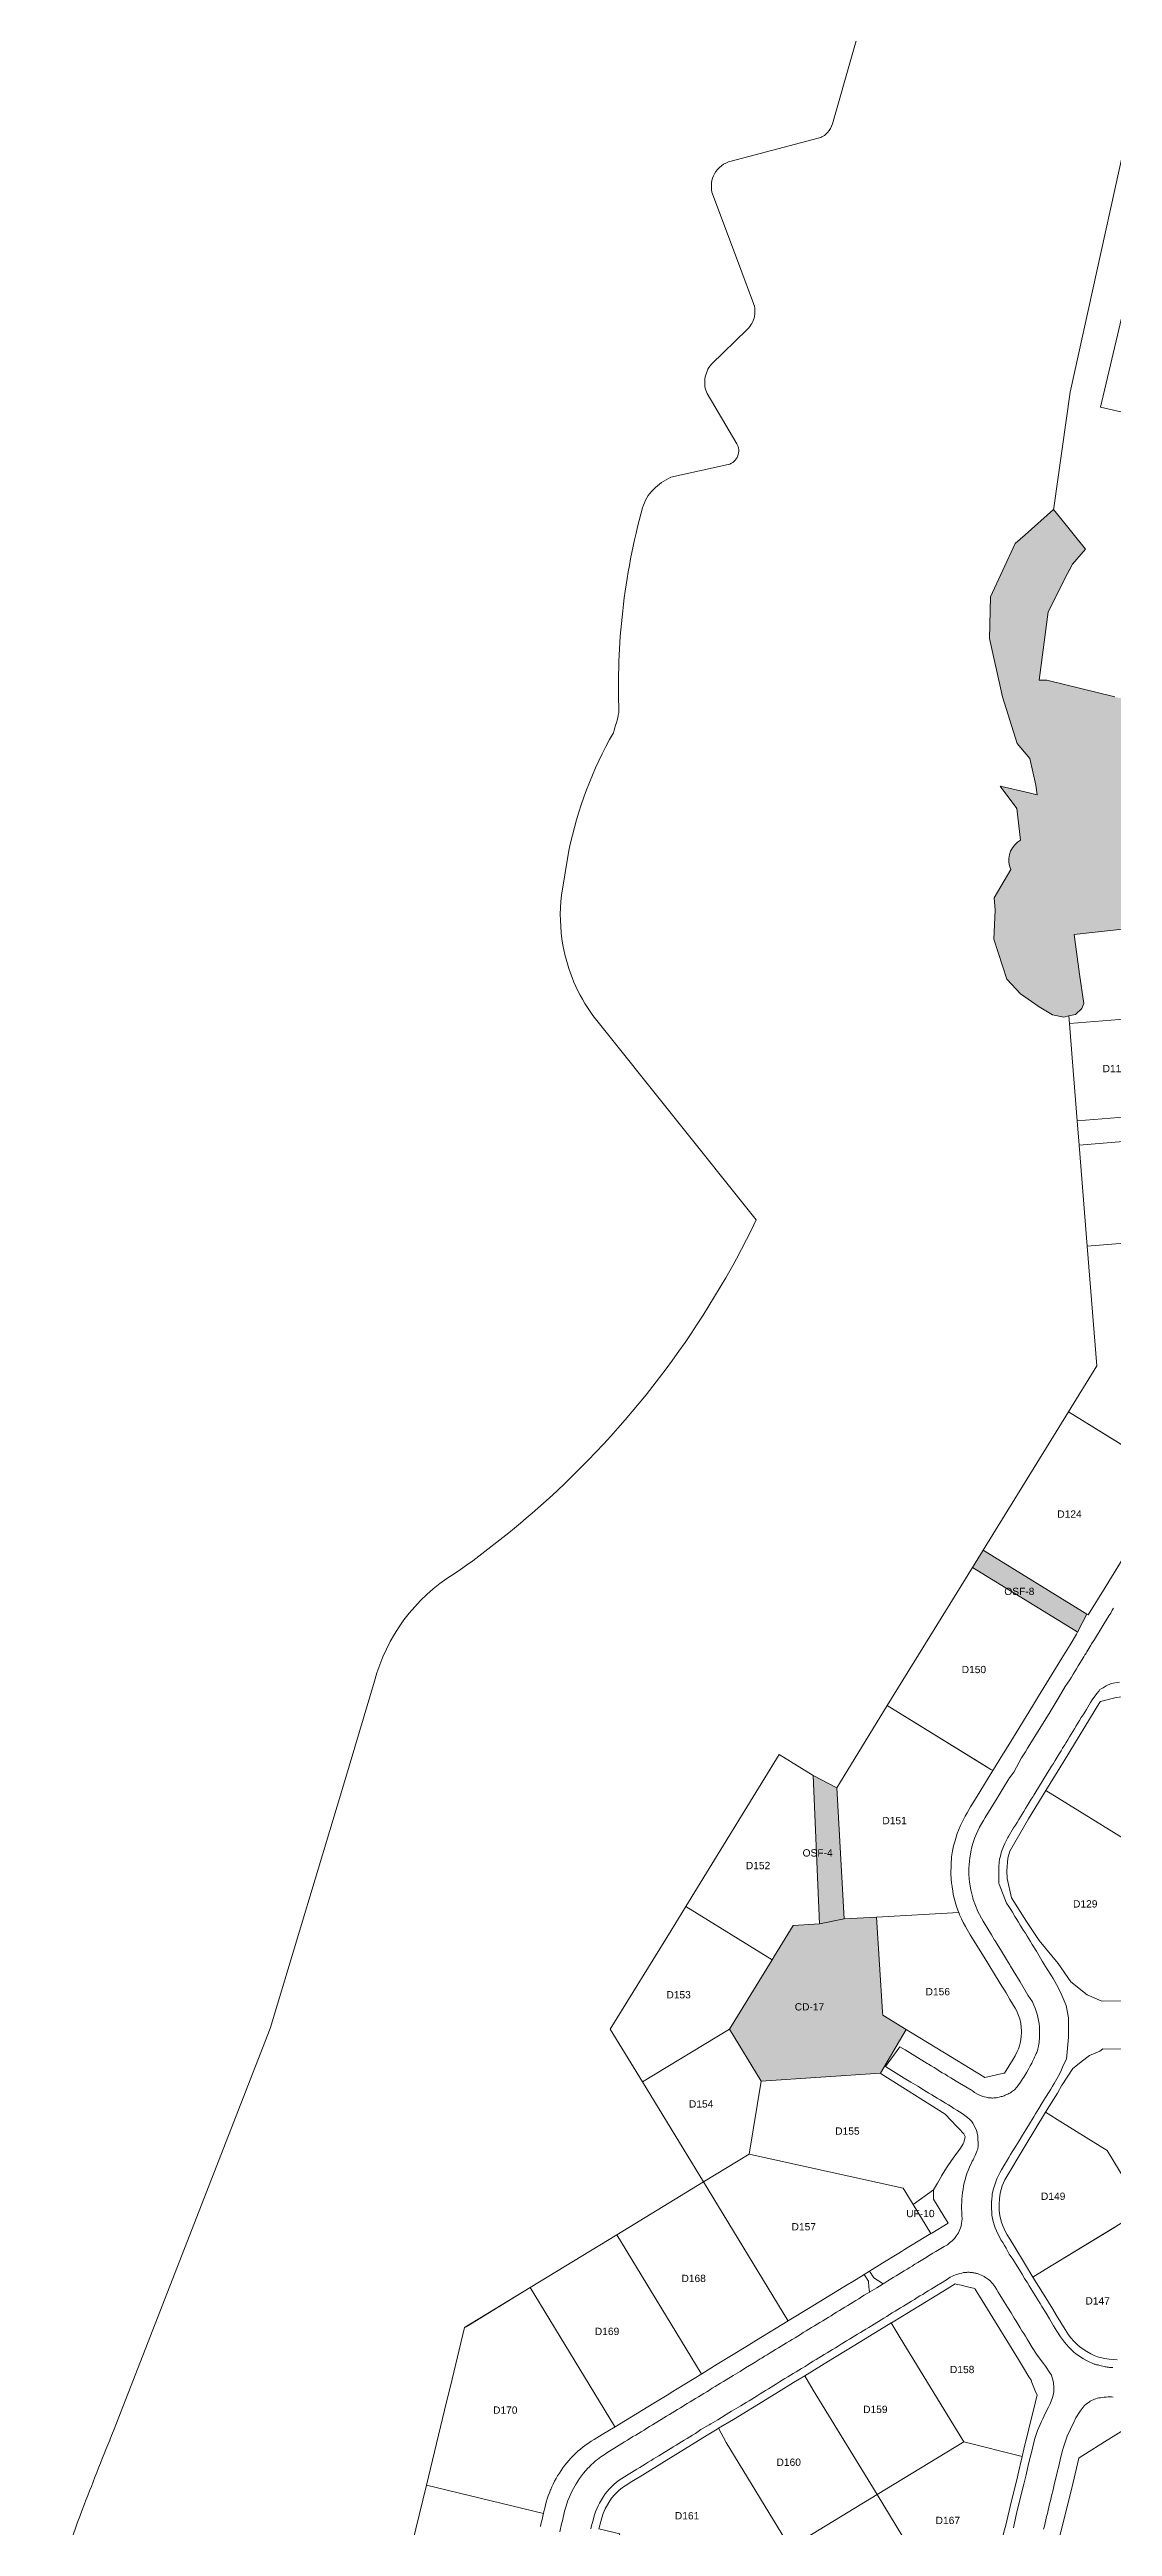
# Model space of a CAD drawing. Header units: metres. Extents: x 662613 to 666742, y 2728069 to 2732733.
# Drawn here: x 662832 to 663094, y 2728570 to 2729180 of the extents above; entities that cross this region are included whole.
import ezdxf
from ezdxf.enums import TextEntityAlignment as Align

# ---------------------------------------------------------------- set-up
doc = ezdxf.new("R2010")
doc.units = ezdxf.units.M
doc.header["$MEASUREMENT"] = 0
for name, color, linetype, lineweight in [('DQ_PLOT_ID', 252, 'Continuous', 18), ('Xref_DQ_MasterPlan_2024$0$DQ_PLOTS', 252, 'Continuous', 15), ('Xref_DQ_MasterPlan_2024$0$DQ_ROADS', 8, 'Continuous', 13)]:
    doc.layers.add(name, color=color, linetype=linetype, lineweight=lineweight)
doc.layers.add('Open area$0$INTENSIVE LANDSCAPING AND PLAZAS', color=7, linetype='Continuous', true_color=0xecf9e2)
doc.layers.add('Open area$0$PUBLIC PARKING', color=254, linetype='Continuous')
doc.styles.add('DQ_Plot_ID', font='arial.ttf')

# ---------------------------------------------------------------- blocks, each defined once
blk = doc.blocks.new('Xref_DQ_MasterPlan_2024$0$DQ_Roads_')
at = {"layer": 'Xref_DQ_MasterPlan_2024$0$DQ_ROADS'}
for points in [[(663094.365, 2728601.823), (663093.9661, 2728601.853), (663093.7658, 2728601.8616), (663093.5653, 2728601.8562), (663093.3644, 2728601.8572), (663093.1639, 2728601.8443), (663092.6763, 2728601.8291), (663092.1911, 2728601.7801), (663091.7077, 2728601.7269), (663091.2291, 2728601.6403), (663090.8515, 2728601.5984), (663090.4777, 2728601.531), (663090.1233, 2728601.4205), (663089.7775, 2728601.2856), (663089.4169, 2728601.1423), (663089.0664, 2728600.9758), (663088.7517, 2728600.796), (663088.4502, 2728600.5947), (663087.842, 2728600.1613), (663087.2296, 2728599.6351), (663086.2151, 2728598.3839), (663085.1822, 2728596.7122), (663084.571, 2728595.3671), (663084.2367, 2728594.6416), (663083.9018, 2728593.9239), (663083.5476, 2728593.1916), (663083.162, 2728592.4667), (663082.889, 2728591.6948), (663082.2692, 2728589.9421), (663082.0263, 2728589.2059), (663081.8373, 2728588.4385), (663081.6894, 2728587.664), (663081.408, 2728586.7681), (663081.0641, 2728585.2229), (663080.881, 2728584.4465), (663080.6908, 2728583.6642), (663080.412, 2728582.4982), (663080.0404, 2728580.9392), (663079.8609, 2728580.1628), (663079.6733, 2728579.3869), (663079.4819, 2728578.6083), (663079.2967, 2728577.8282), (663079.1077, 2728577.0521), (663078.9241, 2728576.276), (663078.736, 2728575.497), (663078.552, 2728574.7205), (663078.3563, 2728573.9435), (663078.1736, 2728573.1618), (663077.9872, 2728572.3857), (663077.799, 2728571.6102), (663077.6062, 2728570.8285), (663077.4255, 2728570.0523), (663077.2443, 2728569.273)], [(662958.0767, 2728568.6493), (662958.54, 2728570.5901), (662958.7269, 2728571.3714), (662958.9103, 2728572.1506), (662959.0928, 2728572.9294), (662959.2831, 2728573.7061), (662959.4733, 2728574.4869), (662960.0797, 2728576.3241), (662960.4624, 2728577.2371), (662960.7806, 2728577.9964), (662961.1388, 2728578.7279), (662962.1079, 2728580.4171), (662962.9606, 2728581.7508), (662963.9317, 2728583.0592), (662965.0342, 2728584.299), (662965.2959, 2728584.5932), (662965.8384, 2728585.1226), (662966.4317, 2728585.6447), (662966.8882, 2728586.0764), (662967.3736, 2728586.4754), (662968.1719, 2728587.0682), (662968.9955, 2728587.6253), (662969.67, 2728588.071), (662970.3303, 2728588.4979), (662972.0238, 2728589.538), (662972.7061, 2728589.9553), (662973.3919, 2728590.369), (662974.071, 2728590.7802), (662974.7526, 2728591.2001), (662976.11, 2728592.0731), (662976.7971, 2728592.4603), (662977.4807, 2728592.8454), (662978.1767, 2728593.2973), (662978.8519, 2728593.7105), (662979.5426, 2728594.1285), (662980.2246, 2728594.5511), (662980.8997, 2728594.9695), (662981.5873, 2728595.3807), (662983.0283, 2728596.2616), (662983.7044, 2728596.6862), (662984.3804, 2728597.0822), (662985.0857, 2728597.5082), (662985.738, 2728597.9405), (662986.4332, 2728598.3523), (662987.1063, 2728598.7622), (662987.7911, 2728599.1964), (662989.5061, 2728600.2226), (662990.1906, 2728600.6405), (662990.8694, 2728601.0529), (662991.5498, 2728601.4823), (662992.2363, 2728601.895), (662992.9191, 2728602.3184), (662993.6023, 2728602.7291), (662994.284, 2728603.1411), (662994.9675, 2728603.5637), (662995.6462, 2728603.9832), (662996.3319, 2728604.4002), (662997.0207, 2728604.8195), (662997.6959, 2728605.2395), (662998.3743, 2728605.6502), (662999.0836, 2728606.0738), (663000.7793, 2728607.1165), (663002.4821, 2728608.1621), (663003.8599, 2728609.0008), (663005.3911, 2728609.9447), (663006.2418, 2728610.465), (663006.9253, 2728610.881), (663007.4823, 2728611.2291), (663007.8181, 2728611.4396), (663008.5049, 2728611.864), (663009.1855, 2728612.2706), (663009.8686, 2728612.6867), (663010.5556, 2728613.1232), (663011.2394, 2728613.5308), (663011.9186, 2728613.935), (663012.5966, 2728614.3613), (663013.2892, 2728614.7717), (663013.9667, 2728615.1946), (663014.6495, 2728615.6106), (663015.3318, 2728616.0261), (663016.0314, 2728616.442), (663016.6922, 2728616.8646), (663017.3953, 2728617.2585), (663018.0717, 2728617.7074), (663018.7493, 2728618.1183), (663019.4408, 2728618.5314), (663020.116, 2728618.9562), (663020.7979, 2728619.3662), (663022.1724, 2728620.2347), (663022.8563, 2728620.6355), (663023.5476, 2728621.0418), (663024.2138, 2728621.4629), (663024.908, 2728621.8709), (663025.5855, 2728622.2961), (663026.2642, 2728622.7221), (663026.9471, 2728623.1419), (663027.6287, 2728623.5644), (663028.316, 2728623.9782), (663029.0016, 2728624.3914), (663029.6781, 2728624.8055), (663030.3603, 2728625.2223), (663031.0393, 2728625.6444), (663031.7269, 2728626.0601), (663032.4133, 2728626.4853), (663033.0945, 2728626.9002), (663033.781, 2728627.3114), (663034.3379, 2728627.6482), (663034.4566, 2728627.72), (663036.1431, 2728628.7643), (663036.8107, 2728629.1714), (663037.4777, 2728629.5855), (663037.7592, 2728629.7523), (663038.1684, 2728629.9948), (663038.8512, 2728630.4228), (663039.5249, 2728630.8382), (663040.2156, 2728631.2541), (663040.8992, 2728631.6749), (663041.5795, 2728632.0931), (663042.2582, 2728632.507), (663042.9431, 2728632.924), (663043.6286, 2728633.3489), (663044.3091, 2728633.7636), (663044.8679, 2728634.1176), (663045.5638, 2728634.5367), (663046.2404, 2728634.9454), (663047.9324, 2728635.9962), (663049.3078, 2728636.8438), (663049.9871, 2728637.2698), (663050.6713, 2728637.678), (663052.7205, 2728638.9302), (663053.5789, 2728639.3024), (663054.1049, 2728639.8139), (663054.4211, 2728640.0472), (663054.7202, 2728640.3019), (663055.0126, 2728640.6054), (663055.2846, 2728640.9272), (663055.821, 2728641.6279), (663056.317, 2728642.3098), (663056.5978, 2728643.0977), (663056.9476, 2728643.9221), (663057.0503, 2728644.6494), (663057.1501, 2728645.6223), (663057.1325, 2728646.6128), (663057.0842, 2728647.4116), (663057.0484, 2728648.2124), (663057.0578, 2728649.0118), (663057.0671, 2728649.8086), (663057.103, 2728650.6085), (663057.1704, 2728651.4046), (663057.2702, 2728652.2019), (663057.3955, 2728652.9937), (663057.5426, 2728653.782), (663057.7107, 2728654.5693), (663057.8993, 2728655.3487), (663058.1197, 2728656.1233), (663058.3274, 2728656.7864), (663058.3622, 2728656.8974), (663058.6293, 2728657.6578), (663058.9689, 2728658.4678), (663059.4758, 2728659.5329), (663059.6767, 2728659.9204), (663059.722, 2728660.0077), (663059.8765, 2728660.3056), (663059.9701, 2728660.4625), (663060.0434, 2728660.6592), (663060.4167, 2728661.383), (663060.7427, 2728662.1763), (663060.9081, 2728662.5361), (663061.0222, 2728662.9153), (663061.1122, 2728663.7228), (663061.0958, 2728664.5336), (663061.0799, 2728665.3154), (663061.0129, 2728666.0892), (663060.8944, 2728666.8171), (663060.7343, 2728667.5757), (663059.8345, 2728669.3466), (663059.4822, 2728669.7929), (663059.1552, 2728670.1466), (663058.5064, 2728670.7022), (663057.8693, 2728671.2264), (663057.1936, 2728671.697), (663056.5287, 2728672.1361), (663055.8378, 2728672.5339), (663055.1591, 2728672.9473), (663054.4628, 2728673.3747), (663053.7982, 2728673.8054), (663053.1184, 2728674.2071), (663052.4228, 2728674.6321), (663051.7484, 2728675.0441), (663051.056, 2728675.4721), (663050.3576, 2728675.9009), (663049.6959, 2728676.3135), (663049.0171, 2728676.7267), (663048.3297, 2728677.1406), (663047.6485, 2728677.5613), (663046.2756, 2728678.4006), (663044.5758, 2728679.4375), (663042.938, 2728680.4321), (663038.2689, 2728683.3108), (663041.8341, 2728688.1519), (663043.1557, 2728687.3528), (663044.859, 2728686.3229), (663048.5462, 2728684.0467), (663048.8942, 2728683.8481), (663049.5757, 2728683.4295), (663050.2549, 2728683.0203), (663050.9375, 2728682.5762), (663051.624, 2728682.1594), (663052.2973, 2728681.7471), (663052.992, 2728681.349), (663053.6721, 2728680.9202), (663054.3577, 2728680.4965), (663055.0386, 2728680.0913), (663055.7269, 2728679.6817), (663056.5601, 2728679.1774), (663058.0757, 2728678.2681), (663059.4788, 2728677.4491), (663059.7427, 2728677.2861), (663060.0661, 2728677.0147), (663060.2547, 2728676.8666), (663061.2838, 2728676.2746), (663062.2894, 2728675.8843), (663063.0932, 2728675.6807), (663063.3264, 2728675.6309), (663063.5613, 2728675.5891), (663063.7976, 2728675.5555), (663064.0347, 2728675.5301), (663064.1938, 2728675.5181), (663064.3533, 2728675.5104), (663064.5131, 2728675.5069), (663064.6732, 2728675.5074), (663064.9935, 2728675.5199), (663065.3134, 2728675.5469), (663065.6324, 2728675.5873), (663065.9494, 2728675.64), (663066.2639, 2728675.7039), (663066.5751, 2728675.7779), (663066.8117, 2728675.8421), (663067.0465, 2728675.9137), (663067.2793, 2728675.9923), (663067.5098, 2728676.0776), (663067.738, 2728676.1693), (663067.9636, 2728676.2669), (663068.1865, 2728676.3702), (663068.4064, 2728676.4788), (663068.6518, 2728676.6065), (663068.8951, 2728676.74), (663069.135, 2728676.88), (663069.3703, 2728677.0273), (663069.6, 2728677.1827), (663069.8229, 2728677.3469), (663070.0377, 2728677.5207), (663070.2433, 2728677.7049), (663070.3375, 2728677.7971), (663070.4285, 2728677.8922), (663070.6021, 2728678.0902), (663070.7663, 2728678.2968), (663070.9233, 2728678.5097), (663071.5251, 2728679.3824), (663071.8057, 2728679.7869), (663072.078, 2728680.197), (663072.3431, 2728680.612), (663072.6017, 2728681.0313), (663072.8546, 2728681.454), (663073.1029, 2728681.8796), (663073.5887, 2728682.7366), (663073.9724, 2728683.4264), (663074.3474, 2728684.1212), (663074.5288, 2728684.4716), (663074.7047, 2728684.8248), (663074.8739, 2728685.181), (663075.0354, 2728685.5408), (663075.243, 2728686.0212), (663075.443, 2728686.5051), (663075.5373, 2728686.7491), (663075.6262, 2728686.995), (663075.7086, 2728687.243), (663075.7832, 2728687.4934), (663075.8386, 2728687.7004), (663075.8894, 2728687.9086), (663075.9788, 2728688.3281), (663076.054, 2728688.7505), (663076.1178, 2728689.1746), (663076.1544, 2728689.4591), (663076.1855, 2728689.7444), (663076.211, 2728690.0303), (663076.2309, 2728690.3168), (663076.2452, 2728690.6036), (663076.2539, 2728690.8905), (663076.257, 2728691.1775), (663076.2545, 2728691.4606), (663076.2546, 2728691.4646), (663076.2566, 2728691.8628), (663076.2587, 2728692.2614), (663076.224, 2728693.0526), (663076.1371, 2728693.8417), (663076.0212, 2728694.6232), (663075.8322, 2728695.3866), (663075.644, 2728696.1468), (663075.4192, 2728696.8961), (663075.1619, 2728697.6242), (663074.8702, 2728698.3489), (663074.4758, 2728699.2153), (663073.3489, 2728700.8688), (663071.4436, 2728704.125), (663069.1313, 2728707.9726), (663068.9371, 2728708.2885), (663068.0905, 2728709.6572), (663066.8428, 2728711.7101), (663065.789, 2728713.4065), (663065.3805, 2728714.1024), (663065.2824, 2728714.2459), (663065.1843, 2728714.3894), (663064.4283, 2728715.6991), (663062.3505, 2728719.0423), (663061.0415, 2728721.438), (663059.8961, 2728724.4384), (663059.7969, 2728724.835), (663059.3301, 2728726.7677), (663059.0205, 2728728.6779), (663058.906, 2728729.4736), (663058.8479, 2728730.6736), (663058.8522, 2728732.0708), (663058.93, 2728733.0621), (663059.0557, 2728734.6616), (663059.3809, 2728736.6017), (663059.4596, 2728737.0713), (663059.8336, 2728738.1935), (663060.341, 2728739.683), (663060.6382, 2728740.4158), (663061.4444, 2728742.1988), (663062.4369, 2728743.9013), (663062.8357, 2728744.5854), (663065.7776, 2728749.3944), (663067.0136, 2728751.4086), (663067.5396, 2728752.2533), (663068.4565, 2728753.7641), (663068.8457, 2728754.3711), (663069.9142, 2728755.7971), (663071.7984, 2728759.3198), (663072.7939, 2728760.829), (663073.3012, 2728761.6685), (663076.7435, 2728767.2351), (663078.839, 2728770.6856), (663081.1039, 2728774.3496), (663082.5896, 2728776.8714), (663083.6645, 2728778.521), (663084.0781, 2728779.2282), (663084.4951, 2728779.9145), (663084.9099, 2728780.5972), (663085.3506, 2728781.2753), (663085.7581, 2728781.9501), (663087.1405, 2728784.2078), (663087.3991, 2728784.6675), (663087.5478, 2728784.8418), (663087.7319, 2728785.1298), (663087.8955, 2728785.4299), (663088.8497, 2728787.0433), (663089.0656, 2728787.4265), (663089.7749, 2728788.5109), (663093.3208, 2728794.2902), (663093.7892, 2728794.9945), (663094.1076, 2728795.7274), (663094.4885, 2728796.19)], [(663106.8951, 2729088.4601), (663091.2494, 2729092.0882), (663102.7623, 2729140.8007)], [(663095.9633, 2728777.9736), (663093.9012, 2728777.609), (663092.616, 2728777.0183), (663091.9055, 2728776.5956), (663091.1245, 2728776.1712), (663090.9043, 2728775.8548), (663090.3619, 2728775.1934), (663089.2135, 2728773.5909), (663088.8272, 2728772.9561), (663087.7852, 2728771.249), (663086.9559, 2728769.9082), (663086.5163, 2728769.2502), (663086.1254, 2728768.5461), (663085.71, 2728767.8696), (663085.2877, 2728767.1818), (663084.8646, 2728766.5009), (663084.4432, 2728765.8254), (663084.0312, 2728765.1446), (663083.6102, 2728764.4667), (663083.1981, 2728763.7774), (663082.7872, 2728763.0894), (663082.4501, 2728762.5297), (663082.0806, 2728761.9782), (663081.9384, 2728761.6917), (663081.7341, 2728761.3465), (663081.5298, 2728761.0012), (663081.1106, 2728760.3214), (663080.0709, 2728758.6352), (663079.6438, 2728757.9468), (663079.2276, 2728757.2597), (663075.0467, 2728750.501), (663074.8416, 2728750.1567), (663074.6364, 2728749.8125), (663074.2212, 2728749.1362), (663073.7098, 2728748.3018), (663073.184, 2728747.4912), (663072.7875, 2728746.8061), (663072.3691, 2728746.1348), (663071.5329, 2728744.7692), (663071.1175, 2728744.0867), (663070.7016, 2728743.4066), (663070.2831, 2728742.7235), (663069.8654, 2728742.0445), (663068.6179, 2728739.9749), (663068.4081, 2728739.6505), (663067.6907, 2728738.1704), (663067.3616, 2728737.4338), (663067.0558, 2728736.6704), (663066.776, 2728735.8972), (663066.6812, 2728735.5091), (663066.6137, 2728735.1153), (663066.4158, 2728734.3319), (663066.2729, 2728733.5366), (663066.2188, 2728732.5609), (663066.221, 2728731.5837), (663066.1997, 2728730.7859), (663066.2099, 2728729.9858), (663066.219, 2728729.1859), (663066.2419, 2728728.3862), (663066.2795, 2728728.1899), (663068.1066, 2728723.4699), (663068.6636, 2728722.6521), (663069.1377, 2728721.9572), (663069.5605, 2728721.2726), (663070.1863, 2728720.2493), (663070.6542, 2728719.4931), (663071.0722, 2728718.8152), (663071.4945, 2728718.1246), (663071.9161, 2728717.4421), (663072.3178, 2728716.7824), (663072.7478, 2728716.083), (663073.1608, 2728715.4035), (663073.5832, 2728714.7151), (663073.9945, 2728714.036), (663074.406, 2728713.3566), (663075.4605, 2728711.6762), (663076.4814, 2728709.9838), (663076.8888, 2728709.2588), (663077.3259, 2728708.5965), (663077.7436, 2728707.9051), (663078.1548, 2728707.2371), (663079.1684, 2728705.6002), (663079.5775, 2728704.9177), (663080.0025, 2728704.2175), (663080.3882, 2728703.5133), (663081.3428, 2728701.7708), (663082.1026, 2728699.9836), (663082.7716, 2728698.2638), (663083.3852, 2728695.261), (663083.3852, 2728690.4869), (663082.8752, 2728685.1141), (663082.0053, 2728683.3587), (663081.6147, 2728682.4581), (663081.2019, 2728681.5805), (663080.8334, 2728680.8457), (663079.8696, 2728679.0945), (663079.4307, 2728678.3957), (663079.0049, 2728677.7091), (663078.585, 2728677.0289), (663077.7517, 2728675.6656), (663077.3347, 2728674.9847), (663076.9169, 2728674.3012), (663076.0671, 2728672.9157), (663075.6652, 2728672.2589), (663075.2464, 2728671.5772), (663074.8258, 2728670.8882), (663074.4052, 2728670.2043), (663073.9851, 2728669.5258), (663072.8806, 2728667.688), (663072.8633, 2728667.6602), (663072.4595, 2728667.0123), (663072.0444, 2728666.3273), (663071.2035, 2728664.9573), (663070.7964, 2728664.2814), (663070.382, 2728663.6012), (663069.5404, 2728662.2351), (663069.1265, 2728661.5587), (663068.6997, 2728660.8747), (663068.1143, 2728659.9023), (663067.6757, 2728659.1928), (663066.8473, 2728657.8103), (663066.4649, 2728657.0986), (663065.751, 2728655.618), (663065.4425, 2728654.8648), (663065.2132, 2728654.0906), (663064.9182, 2728653.1434), (663064.6497, 2728652.1884), (663064.5813, 2728651.7987), (663064.5401, 2728651.4052), (663064.4595, 2728650.6177), (663064.4043, 2728649.8262), (663064.3843, 2728649.031), (663064.4077, 2728648.2338), (663064.4705, 2728647.4392), (663064.5336, 2728646.6401), (663064.6364, 2728645.8405), (663064.8533, 2728645.0607), (663065.0761, 2728644.2753), (663065.3367, 2728643.5226), (663065.6113, 2728642.7458), (663065.9608, 2728642.0308), (663066.3445, 2728641.2763), (663066.7034, 2728640.5704), (663067.1757, 2728639.8822), (663067.6019, 2728639.1763), (663067.9891, 2728638.5027), (663068.7624, 2728637.074), (663069.6554, 2728635.8182), (663070.0672, 2728635.1342), (663071.5314, 2728632.7625), (663071.9436, 2728632.0845), (663072.5702, 2728631.0591), (663073.2508, 2728629.9411), (663073.6561, 2728629.2639), (663074.0865, 2728628.5744), (663074.4992, 2728627.9043), (663075.5443, 2728626.2024), (663075.9627, 2728625.5195), (663076.3807, 2728624.8386), (663076.7994, 2728624.1545), (663077.8509, 2728622.4596), (663078.6849, 2728621.0887), (663079.7107, 2728619.4006), (663080.081, 2728618.6936), (663080.507, 2728618.0425), (663081.4233, 2728616.6348), (663081.8661, 2728616.0025), (663082.3562, 2728615.3605), (663082.8804, 2728614.7408), (663083.4707, 2728614.1034), (663084.062, 2728613.5231), (663084.6203, 2728613.0056), (663085.1762, 2728612.4903), (663085.8226, 2728612.0321), (663086.4402, 2728611.6205), (663087.0853, 2728611.2412), (663087.8023, 2728610.8588), (663088.4795, 2728610.5277), (663089.1837, 2728610.2082), (663089.3581, 2728610.1148), (663089.5386, 2728610.0338), (663089.7239, 2728609.9645), (663089.9135, 2728609.9083), (663090.0939, 2728609.8456), (663090.2782, 2728609.7956), (663090.4655, 2728609.7585), (663090.6549, 2728609.7345), (663091.0308, 2728609.6145), (663091.4142, 2728609.5209), (663091.7994, 2728609.4184), (663092.1908, 2728609.3426), (663092.378, 2728609.2811), (663092.6468, 2728609.2414), (663092.9162, 2728609.2058), (663093.1861, 2728609.1744), (663093.4564, 2728609.1472), (663093.8773, 2728609.1164), (663094.2988, 2728609.1001)], [(663069.7957, 2728569.6231), (663069.9864, 2728570.3988), (663070.1678, 2728571.1799), (663070.3517, 2728571.9575), (663070.6925, 2728573.5187), (663072.3374, 2728580.3505), (663072.457, 2728580.7283), (663072.9118, 2728582.6532), (663073.2847, 2728584.2116), (663073.471, 2728584.9864), (663073.8504, 2728586.69), (663074.3076, 2728588.4947), (663074.6596, 2728589.9466), (663074.8113, 2728590.5804), (663075.0243, 2728591.3564), (663075.247, 2728592.1002), (663075.4915, 2728592.8472), (663075.7594, 2728593.5858), (663076.0505, 2728594.3173), (663076.366, 2728595.043), (663076.7019, 2728595.768), (663077.0372, 2728596.4916), (663077.3873, 2728597.209), (663077.7412, 2728597.9203), (663078.4764, 2728599.3649), (663078.8274, 2728600.1531), (663079.4737, 2728601.7114), (663079.6907, 2728602.5891), (663079.77, 2728603.1802), (663079.7702, 2728603.8233), (663079.7272, 2728604.6086), (663079.7195, 2728604.9989), (663079.6846, 2728605.3876), (663079.4633, 2728606.3104), (663079.2156, 2728607.2265), (663078.8055, 2728607.8378), (663077.7206, 2728609.4553), (663077.2042, 2728610.0841), (663076.6358, 2728610.8383), (663075.4732, 2728612.3809), (663074.4285, 2728614.0785), (663073.5851, 2728615.441), (663073.1676, 2728616.1228), (663072.752, 2728616.8018), (663072.3356, 2728617.4814), (663071.9194, 2728618.1608), (663071.4968, 2728618.8445), (663070.4578, 2728620.5494), (663070.0264, 2728621.2341), (663069.2181, 2728622.5963), (663068.3678, 2728623.9581), (663067.9471, 2728624.636), (663067.5332, 2728625.3185), (663066.4908, 2728627.0219), (663066.0685, 2728627.7106), (663065.6514, 2728628.3914), (663065.2137, 2728629.061), (663064.7293, 2728629.7011), (663064.6048, 2728629.8822), (663064.0144, 2728630.5073), (663063.6542, 2728630.7673), (663062.9546, 2728631.2855), (663062.6053, 2728631.4977), (663062.2421, 2728631.6851), (663061.8689, 2728631.8648), (663061.4842, 2728632.0184), (663061.2984, 2728632.1057), (663061.107, 2728632.1799), (663060.911, 2728632.241), (663060.7112, 2728632.2882), (663060.5164, 2728632.347), (663060.3179, 2728632.3921), (663060.1169, 2728632.4234), (663059.9141, 2728632.4406), (663059.7198, 2728632.4849), (663059.523, 2728632.5155), (663059.3245, 2728632.5326), (663059.1253, 2728632.5357), (663058.9272, 2728632.5587), (663058.728, 2728632.5679), (663058.5287, 2728632.5633), (663058.3301, 2728632.5448), (663058.1358, 2728632.55), (663057.9417, 2728632.5416), (663057.7486, 2728632.5198), (663057.5575, 2728632.4846), (663057.0865, 2728632.3891), (663056.6234, 2728632.261), (663056.1585, 2728632.1393), (663055.7032, 2728631.9854), (663055.0065, 2728631.6768), (663054.2593, 2728631.3391), (663053.6161, 2728630.8875), (663052.9357, 2728630.4744), (663052.2502, 2728630.0532), (663050.8683, 2728629.2457), (663050.2169, 2728628.8016), (663049.5297, 2728628.4026), (663048.8487, 2728627.9771), (663048.1654, 2728627.5607), (663047.479, 2728627.1324), (663046.7953, 2728626.7336), (663046.107, 2728626.3343), (663045.4349, 2728625.8885), (663044.7519, 2728625.4724), (663044.0728, 2728625.0543), (663043.3871, 2728624.6374), (663042.7063, 2728624.2194), (663042.0247, 2728623.801), (663041.3396, 2728623.3831), (663040.6577, 2728622.9638), (663039.9765, 2728622.5502), (663039.2961, 2728622.1321), (663038.6149, 2728621.717), (663037.9295, 2728621.2981), (663037.2375, 2728620.877), (663035.5371, 2728619.8281), (663034.8583, 2728619.416), (663034.1745, 2728619), (663033.4907, 2728618.5837), (663032.8136, 2728618.1673), (663032.1282, 2728617.7475), (663031.451, 2728617.3306), (663030.7538, 2728616.9081), (663030.0624, 2728616.4942), (663029.4099, 2728616.0889), (663028.7301, 2728615.6846), (663028.0172, 2728615.2652), (663027.3497, 2728614.8247), (663026.673, 2728614.4056), (663025.987, 2728613.986), (663025.292, 2728613.5612), (663024.6186, 2728613.1539), (663023.9331, 2728612.7445), (663023.24, 2728612.3412), (663022.5873, 2728611.9085), (663021.895, 2728611.4798), (663021.2131, 2728611.0626), (663020.5325, 2728610.6452), (663019.8466, 2728610.2247), (663018.9967, 2728609.7021), (663018.489, 2728609.3927), (663017.6442, 2728608.8787), (663016.286, 2728608.0457), (663015.6038, 2728607.6277), (663014.9175, 2728607.2077), (663014.2365, 2728606.7937), (663013.5555, 2728606.3777), (663012.8733, 2728605.9639), (663012.1867, 2728605.5428), (663011.5026, 2728605.1173), (663010.831, 2728604.7019), (663010.1573, 2728604.2853), (663009.4599, 2728603.8577), (663008.7847, 2728603.4427), (663008.1029, 2728603.0237), (663007.4215, 2728602.5999), (663006.7389, 2728602.1706), (663006.0626, 2728601.7478), (663005.3855, 2728601.3306), (663004.7035, 2728600.9061), (663004.021, 2728600.4887), (663003.3452, 2728600.0766), (663002.6649, 2728599.6686), (663000.4007, 2728598.3188), (662999.7185, 2728597.9113), (662999.0387, 2728597.4957), (662996.9926, 2728596.233), (662995.2954, 2728595.2072), (662994.9121, 2728594.9716), (662992.8261, 2728593.8027), (662991.4969, 2728592.8749), (662990.8102, 2728592.4572), (662990.1198, 2728592.0472), (662989.447, 2728591.6283), (662988.7637, 2728591.2028), (662988.0741, 2728590.7845), (662987.3965, 2728590.3707), (662986.719, 2728589.9556), (662986.0283, 2728589.5379), (662985.7038, 2728589.3133), (662985.6098, 2728589.2482), (662985.5266, 2728589.1992), (662982.4675, 2728587.3528), (662981.7871, 2728586.9374), (662981.2038, 2728586.5731), (662980.8204, 2728586.348), (662980.6101, 2728586.2259), (662979.8455, 2728585.7541), (662979.155, 2728585.3315), (662978.4745, 2728584.9115), (662977.8031, 2728584.5038), (662977.1057, 2728584.0963), (662976.4294, 2728583.6653), (662975.7527, 2728583.2494), (662974.9028, 2728582.7238), (662974.0534, 2728582.1976), (662973.3721, 2728581.7612), (662972.7015, 2728581.3154), (662972.0466, 2728580.8195), (662971.4076, 2728580.2864), (662970.8271, 2728579.6857), (662970.2745, 2728579.1139), (662969.7684, 2728578.5381), (662969.2872, 2728577.9483), (662968.8209, 2728577.3358), (662967.8979, 2728575.6687), (662967.5216, 2728574.9892), (662967.2092, 2728574.285), (662966.9248, 2728573.5581), (662966.6694, 2728572.8161), (662966.1395, 2728570.9277), (662965.9463, 2728570.1575), (662965.753, 2728569.3774)]]:
    blk.add_lwpolyline(points, dxfattribs=at)
blk.add_lwpolyline([(663034.2356, 2728628.9247), (663034.1157, 2728630.4194), (663033.0313, 2728632.0321), (663034.3385, 2728632.8336), (663035.3971, 2728631.2025), (663037.7592, 2728629.7523), (663037.4777, 2728629.5855), (663036.8107, 2728629.1714), (663036.1431, 2728628.7643), (663034.4566, 2728627.72), (663034.3379, 2728627.6482), (663034.2743, 2728628.442)], close=True, dxfattribs=at)
blk = doc.blocks.new('Xref_DQ_MasterPlan_2024')
at = {"layer": 'Xref_DQ_MasterPlan_2024$0$DQ_PLOTS'}
for points in [[(663102.45, 2729180.4), (663083.77, 2729095.79), (663079.76, 2729067.27), (663079.7, 2729066.87), (663072.71, 2729060.66), (663070.28, 2729058.51), (663064.15, 2729045.38), (663063.93, 2729035.12), (663067.11, 2729020.72), (663070.71, 2729009.19), (663073.83, 2729005.52), (663075.32, 2728998.92), (663075.69, 2728996.61), (663073.68, 2728997.08), (663066.55, 2728998.73), (663070.69, 2728993.19), (663071.56, 2728985.42), (663070.79, 2728984.91), (663070.12, 2728984.28), (663069.56, 2728983.54), (663069.13, 2728982.72), (663068.84, 2728981.84), (663068.7, 2728980.93), (663068.71, 2728980.01), (663068.88, 2728979.1), (663069.19, 2728978.22), (663065.08, 2728971.19), (663065.31, 2728968.12), (663065, 2728960.98), (663068.2, 2728951.14), (663071.54, 2728947.57), (663076.19, 2728944.34), (663079.47, 2728942.38), (663082.23, 2728941.8), (663083.46, 2728942.09), (663083.61, 2728940.27), (663084.28, 2728931.79), (663085.52, 2728916.27), (663086, 2728910.29), (663087.98, 2728885.37), (663090.34, 2728855.87), (663083.35, 2728844.55), (663062.36, 2728810.5), (663059.74, 2728806.24), (663038.76, 2728772.18), (663026.32, 2728751.96), (663020.48, 2728754.97), (663012.15, 2728760.11), (662989.12, 2728722.7), (662985.49, 2728716.81), (662970.53, 2728692.5), (662978.45, 2728679.52), (662993.49, 2728654.85), (662993.46, 2728654.82), (662972.11, 2728641.81), (662950.77, 2728628.79), (662935, 2728619.17), (662934.65, 2728618.96), (662931.56, 2728606.21), (662929.72, 2728598.6), (662925.24, 2728580.14), (662921.73, 2728565.66)], [(663094.78, 2729020.72), (663078.08, 2729024.84), (663076.14, 2729024.86), (663078.4, 2729041.69), (663083.08, 2729050.93), (663083.56, 2729051.87), (663084.35, 2729053.43), (663087.53, 2729057.13), (663081.14, 2729065.08), (663079.7, 2729066.87), (663079.76, 2729067.27), (663083.77, 2729095.79), (663102.45, 2729180.4)], [(663117.52, 2728965.75), (663084.77, 2728962.15), (663086.06, 2728952.42), (663087.15, 2728945.13), (663086.62, 2728943.97), (663085.14, 2728942.49), (663083.46, 2728942.09), (663082.23, 2728941.8), (663079.47, 2728942.38), (663076.19, 2728944.34), (663071.54, 2728947.57), (663068.2, 2728951.14), (663065, 2728960.98), (663065.31, 2728968.12), (663065.08, 2728971.19), (663069.19, 2728978.22), (663068.88, 2728979.1), (663068.71, 2728980), (663068.7, 2728980.93), (663068.84, 2728981.84), (663069.13, 2728982.72), (663069.56, 2728983.54), (663070.12, 2728984.28), (663070.79, 2728984.91), (663071.56, 2728985.42), (663070.69, 2728993.19), (663066.55, 2728998.73), (663073.68, 2728997.08), (663075.69, 2728996.61), (663075.32, 2728998.92), (663073.83, 2729005.52), (663070.71, 2729009.19), (663067.11, 2729020.72), (663063.93, 2729035.12), (663064.15, 2729045.38), (663070.28, 2729058.51), (663072.71, 2729060.66), (663079.7, 2729066.87), (663079.7, 2729066.87), (663081.14, 2729065.08), (663087.53, 2729057.13), (663084.35, 2729053.43), (663083.08, 2729050.93), (663078.4, 2729041.69), (663076.14, 2729024.86), (663078.08, 2729024.84), (663094.78, 2729020.72)], [(663095.38, 2728611.03), (663093.36, 2728611.13), (663092.25, 2728611.32), (663090.51, 2728611.75), (663089.73, 2728612.07), (663088.85, 2728612.5), (663087.86, 2728613.04), (663086.28, 2728614.1), (663085.59, 2728614.66), (663084.67, 2728615.56), (663083.93, 2728616.45), (663083.36, 2728617.2), (663082.52, 2728618.51), (663080.43, 2728621.92), (663079.48, 2728623.48), (663077.35, 2728626.95), (663074.62, 2728631.4), (663077.61, 2728633.22), (663094.95, 2728643.79)], [(662921.73, 2728565.66), (662925.24, 2728580.13), (662954.07, 2728573.15), (662954.07, 2728573.15), (662954.01, 2728572.88), (662953.82, 2728572.11), (662953.64, 2728571.33), (662953.45, 2728570.55), (662953.31, 2728569.94)]]:
    blk.add_lwpolyline(points, dxfattribs=at)
blk.add_lwpolyline([(662832.67, 2728552.36, -0.008077), (662840.97, 2728575.25, -0.006504), (662848.19, 2728593.49), (662886.79, 2728692.62), (662905.05, 2728753.4), (662912.49, 2728778.17, -0.194301), (662932.07, 2728804.63, 0.033284), (662955.46, 2728823.3, 0.095779), (663006.48, 2728891.85), (662966.25, 2728942.19, -0.113687), (662958.87, 2728959.55, -0.073438), (662958.52, 2728971.82), (662960.32, 2728982.85, -0.077387), (662971.29, 2729011.88, 0.021783), (662972.66, 2729016.83, -0.037676), (662973.59, 2729041.91, -0.038758), (662978.47, 2729067.27, -0.125387), (662981.16, 2729071.83, -0.088377), (662985.42, 2729074.83), (662999.6, 2729077.93, 0.231786), (663001.93, 2729080.1, 0.226923), (663001.69, 2729083.08), (662994.36, 2729095.44, -0.139205), (662993.84, 2729099.02, -0.138274), (662995.42, 2729102.69), (663004.24, 2729111.25, 0.159762), (663006.06, 2729114.51, 0.163958), (663005.55, 2729118.31), (663001.61, 2729128.89), (662995.58, 2729145.07, -0.187007), (662996.21, 2729149.58, -0.207022), (663000.26, 2729152.69), (663021.69, 2729158.33, 0.165035), (663024.02, 2729159.73, 0.090239), (663025.27, 2729161.9), (663035.11, 2729196.51, 0.117463)], format="xyb", dxfattribs=at)
for points in [[(663083.46, 2728942.09), (663085.14, 2728942.49), (663086.62, 2728943.97), (663087.15, 2728945.13), (663086.06, 2728952.42), (663084.77, 2728962.15), (663117.52, 2728965.75), (663119.29, 2728943.21), (663108.29, 2728942.24), (663083.61, 2728940.27), (663083.46, 2728942.09)], [(663110.04, 2728919.32), (663110.12, 2728918.26), (663085.52, 2728916.27), (663084.28, 2728931.79), (663083.61, 2728940.27), (663108.29, 2728942.24), (663110.04, 2728919.32)], [(663133.99, 2728889.04), (663111.31, 2728887.23), (663087.98, 2728885.37), (663086, 2728910.29), (663110.57, 2728912.28), (663120.57, 2728913.08), (663132.01, 2728913.97), (663133.99, 2728889.04)], [(663108.88, 2728828.81), (663083.35, 2728844.55), (663090.34, 2728855.87), (663087.98, 2728885.37), (663111.31, 2728887.23), (663125.55, 2728863.31), (663129.64, 2728856.43), (663129.94, 2728855.93), (663129.19, 2728855.48), (663127.68, 2728854.5), (663127.04, 2728854.01), (663125.91, 2728853.15), (663125.06, 2728852.37), (663124.25, 2728851.62), (663123.52, 2728850.88), (663122.82, 2728850.09), (663121.9, 2728849.01), (663120.88, 2728847.63), (663119.99, 2728846.17), (663116.35, 2728840.27), (663114.47, 2728837.18), (663111.1, 2728831.7), (663109.21, 2728828.62), (663108.88, 2728828.81)], [(663087.9, 2728794.75), (663062.36, 2728810.5), (663083.35, 2728844.55), (663105.55, 2728830.86), (663108.88, 2728828.81), (663109.21, 2728828.62), (663104, 2728820.15), (663095.54, 2728806.35), (663092.43, 2728801.28), (663088.2, 2728794.56), (663087.9, 2728794.75)], [(663059.74, 2728806.24), (663062.36, 2728810.5), (663087.9, 2728794.75), (663085.63, 2728790.3), (663085.28, 2728790.52), (663059.74, 2728806.24)], [(663064.29, 2728756.46), (663038.76, 2728772.18), (663059.74, 2728806.24), (663085.28, 2728790.52), (663085.63, 2728790.3), (663085.33, 2728789.76), (663083.78, 2728787.14), (663081.76, 2728783.9), (663078.65, 2728778.81), (663076, 2728774.47), (663074.49, 2728772.02), (663069.8, 2728764.39), (663067.45, 2728760.58), (663067.38, 2728760.48), (663065.31, 2728757.08), (663064.76, 2728756.17), (663064.29, 2728756.46)], [(663036.13, 2728720.08), (663028.17, 2728719.63), (663026.32, 2728751.96), (663038.76, 2728772.18), (663062.06, 2728757.84), (663064.29, 2728756.46), (663064.76, 2728756.17), (663060.63, 2728749.43), (663059.26, 2728747.21), (663058.4, 2728745.76), (663057.94, 2728744.98), (663056.8, 2728742.68), (663055.94, 2728740.69), (663055.35, 2728738.6), (663055.09, 2728737.63), (663054.83, 2728736.42), (663054.58, 2728734.95), (663054.46, 2728733.03), (663054.42, 2728730.69), (663054.5, 2728729.62), (663054.6, 2728728.33), (663054.61, 2728728.22), (663054.69, 2728727.57), (663054.88, 2728726.47), (663055.01, 2728725.72), (663055.16, 2728725.02), (663055.23, 2728724.73), (663055.46, 2728723.82), (663055.82, 2728722.69), (663056.12, 2728721.77), (663056.33, 2728721.24), (663036.13, 2728720.08)], [(663125.42, 2728759.83), (663117.86, 2728747.56), (663108.47, 2728732.31), (663077.82, 2728751.3), (663082.27, 2728758.55), (663091.13, 2728773), (663091.25, 2728773.23), (663094.82, 2728774.08), (663099.43, 2728774.84), (663102.95, 2728772.56), (663112.5, 2728767), (663125.42, 2728759.83)], [(663010.42, 2728709.59), (662989.12, 2728722.7), (663012.15, 2728760.11), (663020.48, 2728754.97), (663022.07, 2728718.44), (663015.58, 2728717.98), (663010.99, 2728710.51), (663010.42, 2728709.59)], [(663020.48, 2728754.97), (663026.32, 2728751.96), (663028.17, 2728719.63), (663022.07, 2728718.44), (663020.48, 2728754.97)], [(663108.47, 2728732.31), (663108.4, 2728699.95), (663108.4, 2728699.58), (663091.58, 2728699.4), (663087.97, 2728700.89), (663083.94, 2728704.15), (663080.83, 2728708.61), (663076.12, 2728714.31), (663073.07, 2728718.99), (663069.33, 2728724.85), (663068.25, 2728729.6), (663068.15, 2728731.51), (663068.47, 2728734.61), (663068.96, 2728736.35), (663073.53, 2728744.3), (663077.82, 2728751.3), (663108.47, 2728732.31)], [(663010.42, 2728709.59), (662999.87, 2728692.49), (662978.45, 2728679.52), (662970.53, 2728692.5), (662985.49, 2728716.81), (662989.12, 2728722.7), (663010.42, 2728709.59)], [(663037.05, 2728681.65), (663007.65, 2728679.65), (662999.87, 2728692.49), (663010.42, 2728709.59), (663010.99, 2728710.51), (663015.58, 2728717.98), (663022.07, 2728718.44), (663028.17, 2728719.63), (663036.13, 2728720.08), (663037.57, 2728696.73), (663037.62, 2728695.91), (663043.38, 2728692.39), (663037.05, 2728681.65)], [(663036.13, 2728720.08), (663056.33, 2728721.24), (663056.57, 2728720.62), (663057, 2728719.65), (663057.44, 2728718.78), (663057.99, 2728717.75), (663059.19, 2728715.72), (663062.59, 2728710.21), (663066.32, 2728704.1), (663066.97, 2728703.04), (663067.6, 2728702.05), (663067.99, 2728701.41), (663068.95, 2728699.81), (663070.26, 2728697.65), (663070.63, 2728696.89), (663071.08, 2728695.87), (663071.37, 2728694.98), (663071.62, 2728693.89), (663071.73, 2728692.98), (663071.79, 2728692.07), (663071.79, 2728691.58), (663071.75, 2728690.71), (663071.64, 2728689.84), (663071.49, 2728689.05), (663071.31, 2728688.38), (663071.06, 2728687.65), (663070.76, 2728686.95), (663070.24, 2728685.91), (663069.75, 2728685.06), (663067.65, 2728681.66), (663067.47, 2728681.61), (663062.81, 2728680.53), (663062.7, 2728680.58), (663062.5, 2728680.7), (663050.95, 2728687.76), (663044.47, 2728691.73), (663037.62, 2728695.91), (663037.57, 2728696.73), (663036.13, 2728720.08)], [(662978.45, 2728679.52), (662999.87, 2728692.49), (663007.65, 2728679.65), (663004.72, 2728661.69), (662993.49, 2728654.84), (662978.45, 2728679.52)], [(663101.79, 2728647.97), (663092.91, 2728662.59), (663081.86, 2728669.43), (663077.74, 2728671.98), (663080.63, 2728676.72), (663081.77, 2728678.66), (663081.82, 2728678.76), (663084.47, 2728682.78), (663084.79, 2728682.99), (663086.49, 2728684.42), (663088.53, 2728685.99), (663091.1, 2728687.03), (663091.86, 2728687.61), (663110.17, 2728687.36), (663125.37, 2728662.37), (663125.37, 2728662.34), (663101.79, 2728647.97)], [(663004.72, 2728661.69), (663007.65, 2728679.65), (663037.05, 2728681.65), (663037, 2728681.59), (663037.23, 2728681.45), (663039.49, 2728680.08), (663053.01, 2728671.49), (663055.9, 2728668.5), (663056.91, 2728667.46), (663057.05, 2728667.29), (663057.58, 2728666.67), (663057.89, 2728666.04), (663057.85, 2728665.65), (663057.57, 2728664.56), (663057.45, 2728664.18), (663056.75, 2728663.19), (663055.36, 2728661.24), (663054.55, 2728660.11), (663054.53, 2728660.08), (663053.47, 2728658.59), (663052.14, 2728656.31), (663052.1, 2728656.25), (663051.1, 2728654.53), (663050.13, 2728652.87), (663045.14, 2728649.23), (663042.68, 2728653.31), (663004.72, 2728661.69)], [(663101.79, 2728647.97), (663077.61, 2728633.22), (663074.62, 2728631.4), (663072.53, 2728634.83), (663070.13, 2728638.73), (663068.97, 2728640.67), (663068.28, 2728641.78), (663067.85, 2728642.55), (663067.22, 2728643.99), (663066.9, 2728644.95), (663066.5, 2728646.46), (663066.33, 2728647.86), (663066.29, 2728649.37), (663066.37, 2728650.67), (663066.57, 2728652.1), (663067.08, 2728653.89), (663067.67, 2728655.31), (663072.72, 2728663.73), (663077.74, 2728671.98), (663081.86, 2728669.43), (663092.91, 2728662.59), (663101.79, 2728647.97)], [(663031.07, 2728630.83), (663028.06, 2728628.96), (663019.32, 2728623.64), (663014.61, 2728620.78), (663014.33, 2728620.61), (663014.29, 2728620.66), (662993.49, 2728654.84), (663004.72, 2728661.69), (663042.68, 2728653.31), (663045.14, 2728649.23), (663049.45, 2728642.12), (663049.47, 2728642.1), (663047.83, 2728641.1), (663042.99, 2728638.15), (663042.21, 2728637.67), (663041.63, 2728637.32), (663037.28, 2728634.63), (663037.16, 2728634.55), (663034.62, 2728633.01), (663034.34, 2728632.83), (663033.03, 2728632.03), (663031.07, 2728630.83)], [(663014.33, 2728620.61), (663006.52, 2728615.83), (663003.92, 2728614.23), (662996.89, 2728609.91), (662993.04, 2728607.54), (662992.94, 2728607.66), (662972.11, 2728641.81), (662993.46, 2728654.82), (662993.49, 2728654.85), (663014.29, 2728620.66), (663014.33, 2728620.61)], [(663049.47, 2728642.1), (663049.45, 2728642.12), (663045.14, 2728649.23), (663050.13, 2728652.87), (663050.14, 2728650.92), (663050.14, 2728650.6), (663050.14, 2728650.55), (663052.71, 2728646.38), (663053.73, 2728644.71), (663049.68, 2728642.23), (663049.47, 2728642.1)], [(662993.04, 2728607.54), (662985.55, 2728602.93), (662984.96, 2728602.57), (662981.23, 2728600.3), (662974.27, 2728596.07), (662971.7, 2728594.5), (662971.58, 2728594.66), (662950.77, 2728628.79), (662972.11, 2728641.81), (662992.94, 2728607.66), (662993.04, 2728607.54)], [(662971.7, 2728594.5), (662968.55, 2728592.58), (662967.2, 2728591.76), (662966.53, 2728591.35), (662965.84, 2728590.93), (662965.17, 2728590.49), (662964.5, 2728590.03), (662964.18, 2728589.79), (662963.84, 2728589.53), (662963.2, 2728589.02), (662962.58, 2728588.49), (662961.97, 2728587.93), (662961.37, 2728587.35), (662960.85, 2728586.78), (662960.32, 2728586.21), (662959.82, 2728585.61), (662959.34, 2728585.01), (662958.87, 2728584.38), (662958.43, 2728583.75), (662957.99, 2728583.1), (662957.57, 2728582.44), (662957.18, 2728581.76), (662956.81, 2728581.08), (662956.45, 2728580.38), (662956.11, 2728579.67), (662955.88, 2728579.09), (662955.82, 2728578.94), (662955.53, 2728578.21), (662955.26, 2728577.47), (662955.01, 2728576.72), (662954.78, 2728575.97), (662954.58, 2728575.21), (662954.38, 2728574.44), (662954.2, 2728573.66), (662954.07, 2728573.15), (662925.24, 2728580.13), (662929.72, 2728598.6), (662931.56, 2728606.21), (662934.65, 2728618.96), (662950.77, 2728628.79), (662971.58, 2728594.66), (662971.7, 2728594.5)], [(663057.56, 2728590.81), (663041.95, 2728616.41), (663039.7, 2728620.09), (663039.77, 2728620.14), (663042.47, 2728621.78), (663043.53, 2728622.42), (663048.4, 2728625.4), (663053.46, 2728628.51), (663055.46, 2728629.75), (663055.71, 2728629.68), (663056.92, 2728629.39), (663058.48, 2728629.01), (663060.34, 2728628.58), (663060.42, 2728628.43), (663060.67, 2728628.04), (663061.46, 2728626.72), (663064.1, 2728622.4), (663066.48, 2728618.52), (663068.17, 2728615.79), (663071.05, 2728611.12), (663072.3, 2728609.04), (663073.64, 2728606.85), (663074.17, 2728605.97), (663074.34, 2728605.4), (663075.18, 2728603.38), (663075.62, 2728602.29), (663075.57, 2728602.03), (663075.14, 2728600.29), (663074.9, 2728599.26), (663073.81, 2728594.78), (663073.6, 2728594.04), (663072.41, 2728588.95), (663071.99, 2728587.2), (663057.56, 2728590.81)], [(663057.56, 2728590.81), (663036.22, 2728577.79), (663020.51, 2728603.55), (663018.44, 2728607.09), (663022.55, 2728609.58), (663025.36, 2728611.31), (663029.3, 2728613.74), (663037.94, 2728619.01), (663039.7, 2728620.09), (663041.95, 2728616.41), (663057.56, 2728590.81)], [(663036.22, 2728577.79), (663014.87, 2728564.77), (662999.11, 2728590.62), (662997.22, 2728594.13), (663000.84, 2728596.34), (663010.22, 2728602.06), (663011.97, 2728603.15), (663015.66, 2728605.4), (663018.44, 2728607.09), (663020.51, 2728603.55), (663036.22, 2728577.79)], [(662971.69, 2728563.3), (662972.87, 2728568.14), (662967.74, 2728569.38), (662968.42, 2728572.09), (662968.78, 2728573.11), (662969.29, 2728574.33), (662970.15, 2728575.89), (662970.86, 2728576.91), (662971.67, 2728577.82), (662972.63, 2728578.77), (662973.54, 2728579.53), (662974.18, 2728579.98), (662975.81, 2728581), (662978.48, 2728582.61), (662980.47, 2728583.83), (662994.42, 2728592.4), (662996.82, 2728593.89), (662997.22, 2728594.13), (662999.11, 2728590.62), (663014.87, 2728564.77), (663000.85, 2728556.22), (662971.69, 2728563.3)], [(663104.5, 2728544.35), (663076.99, 2728551.14), (663078.55, 2728556.85), (663078.69, 2728557.35), (663079.08, 2728558.78), (663081.44, 2728568.36), (663081.5, 2728568.59), (663083.03, 2728574.81), (663084.43, 2728580.48), (663085.96, 2728586.79), (663086, 2728586.82), (663086.01, 2728586.85), (663086.91, 2728587.4), (663092.87, 2728591.2), (663094.35, 2728592.14), (663097.39, 2728593.99), (663101.33, 2728596.37), (663101.39, 2728596.2), (663122.2, 2728562.07), (663106.47, 2728552.48), (663104.5, 2728544.35)], [(663071.99, 2728587.2), (663070.89, 2728582.59), (663070.79, 2728582.18), (663070.23, 2728579.83), (663069.29, 2728575.94), (663067.95, 2728570.28), (663067.48, 2728568.55), (663066.47, 2728564.15), (663065.55, 2728560.3), (663064.61, 2728556.56), (663064.15, 2728555.19), (663063.24, 2728553.34), (663062.95, 2728552.9), (663062.58, 2728552.36), (663061.93, 2728551.57), (663061.53, 2728551.11), (663060.96, 2728550.49), (663060.19, 2728549.77), (663059.24, 2728549.05), (663057.7, 2728548.07), (663055.26, 2728546.56), (663036.22, 2728577.79), (663057.56, 2728590.81), (663071.99, 2728587.2)], [(663014.87, 2728564.77), (663036.22, 2728577.79), (663055.26, 2728546.56), (663054.39, 2728546.02), (663053.91, 2728545.75), (663050.01, 2728543.36), (663046.58, 2728541.27), (663041.95, 2728538.4), (663034.11, 2728533.62), (663033.94, 2728533.51), (663031.94, 2728536.79), (663014.87, 2728564.77)]]:
    blk.add_lwpolyline(points, close=True, dxfattribs=at)
blk.add_blockref('Xref_DQ_MasterPlan_2024$0$DQ_Roads_', (0, 0))
blk = doc.blocks.new('Open area')
at = {"layer": 'Open area$0$INTENSIVE LANDSCAPING AND PLAZAS'}
for points in [[(663079.7, 2729066.87), (663081.14, 2729065.08), (663087.53, 2729057.13), (663084.35, 2729053.43), (663083.08, 2729050.93), (663078.4, 2729041.69), (663076.14, 2729024.86), (663078.08, 2729024.84), (663094.78, 2729020.72), (663101.79, 2729018.99), (663102.66, 2729018.78), (663106.62, 2729017.86), (663120.61, 2729014.08), (663121.33, 2729013.88), (663121.56, 2729014.8), (663123.22, 2729014.39), (663124.2, 2729014.14), (663129.3, 2729012.86), (663134.85, 2729011.48), (663136.27, 2729011.15), (663146.63, 2729008.68), (663148.18, 2729008.34), (663151.52, 2729007.53), (663154.14, 2729006.9), (663161.63, 2729005.09), (663164.08, 2729004.42), (663174.28, 2729001.96), (663176.43, 2728998.64), (663180.75, 2728991.29), (663185.11, 2728984.35), (663189.29, 2728977.53), (663193.16, 2728971.22), (663192.64, 2728969.44), (663192.42, 2728968.7), (663193.53, 2728964.9), (663193.55, 2728964.83), (663193.73, 2728964.22), (663194.47, 2728960.59), (663194.69, 2728959.51), (663194.3, 2728957.64), (663194.14, 2728956.9), (663194.02, 2728956.34), (663193.96, 2728956.08), (663193.74, 2728955.14), (663193.68, 2728954.9), (663193, 2728951.99), (663192.96, 2728952), (663190.83, 2728952.5), (663178.38, 2728955.22), (663153.54, 2728960.64), (663152.81, 2728960.8), (663149.83, 2728966.16), (663149.76, 2728967.81), (663149.16, 2728967.95), (663149.23, 2728969.23), (663148.78, 2728969.18), (663143.72, 2728968.63), (663122.66, 2728966.31), (663117.52, 2728965.75), (663084.77, 2728962.15), (663086.06, 2728952.42), (663087.15, 2728945.13), (663086.62, 2728943.97), (663085.14, 2728942.49), (663083.46, 2728942.09), (663082.23, 2728941.8), (663079.47, 2728942.38), (663076.19, 2728944.34), (663071.54, 2728947.57), (663068.2, 2728951.14), (663065, 2728960.98), (663065.31, 2728968.12), (663065.08, 2728971.19), (663069.19, 2728978.22), (663068.88, 2728979.1), (663068.71, 2728980), (663068.7, 2728980.93), (663068.84, 2728981.84), (663069.13, 2728982.72), (663069.56, 2728983.54), (663070.12, 2728984.28), (663070.79, 2728984.91), (663071.56, 2728985.42), (663070.69, 2728993.19), (663066.55, 2728998.73), (663073.68, 2728997.08), (663075.69, 2728996.61), (663075.32, 2728998.92), (663073.83, 2729005.52), (663070.71, 2729009.19), (663067.11, 2729020.72), (663063.93, 2729035.12), (663064.15, 2729045.38), (663070.28, 2729058.51), (663072.71, 2729060.66), (663079.7, 2729066.87)], [(663059.74, 2728806.24), (663062.36, 2728810.5), (663087.9, 2728794.75), (663085.63, 2728790.3), (663085.28, 2728790.52), (663059.74, 2728806.24)], [(663020.48, 2728754.97), (663026.32, 2728751.96), (663028.17, 2728719.63), (663022.07, 2728718.44), (663020.48, 2728754.97)]]:
    blk.add_hatch(color=256, dxfattribs=at).paths.add_polyline_path(points, flags=0)
at = {"layer": 'Open area$0$PUBLIC PARKING'}
blk.add_hatch(color=256, dxfattribs=at).paths.add_polyline_path([(663037.05, 2728681.65), (663007.65, 2728679.65), (662999.87, 2728692.49), (663010.42, 2728709.59), (663010.99, 2728710.51), (663015.58, 2728717.98), (663022.07, 2728718.44), (663028.17, 2728719.63), (663036.13, 2728720.08), (663037.57, 2728696.73), (663037.62, 2728695.91), (663043.38, 2728692.39), (663037.05, 2728681.65)], flags=0)

msp = doc.modelspace()

# ---------------------------------------------------------------- block references
for name in ['Xref_DQ_MasterPlan_2024', 'Open area']:
    msp.add_blockref(name, (0, 0))

# ---------------------------------------------------------------- texts
at = {"layer": 'DQ_PLOT_ID', "style": 'DQ_Plot_ID'}
for s, p in [('D119', (663094.79, 2728928.24)), ('D124', (663083.63, 2728818.48)), ('OSF-8', (663071.27, 2728799.42)), ('D150', (663060.08, 2728780.18)), ('D151', (663040.54, 2728742.96)), ('OSF-4', (663021.59, 2728735)), ('D152', (663006.92, 2728731.88)), ('D129', (663087.5, 2728722.44)), ('D153', (662987.36, 2728700.05)), ('CD-17', (663019.58, 2728697.07)), ('D156', (663051.19, 2728700.81)), ('D154', (662992.91, 2728673.15)), ('D155', (663028.93, 2728666.47)), ('D149', (663079.6, 2728650.41)), ('D157', (663018.19, 2728642.89)), ('UF-10', (663046.91, 2728646.15)), ('D168', (662991.07, 2728630.17)), ('D147', (663090.56, 2728624.63)), ('D169', (662969.74, 2728617.12)), ('D158', (663057.19, 2728607.72)), ('D170', (662944.67, 2728597.72)), ('D159', (663035.81, 2728597.9)), ('D160', (663014.48, 2728584.88)), ('D161', (662989.45, 2728571.7)), ('D167', (663053.66, 2728570.54))]:
    msp.add_text(s, height=1.8, dxfattribs=at).set_placement(p, align=Align.CENTER)

doc.saveas('drawing.dxf')
